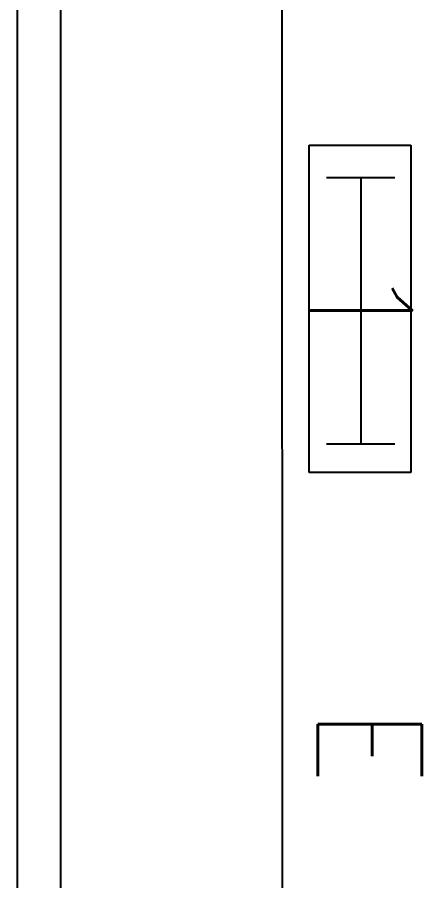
# Model space of a CAD drawing. Header units: inches. Extents: x 567429 to 582707, y 126347 to 133675.
# Drawn here: x 581788.5 to 581826, y 129152.5 to 129232.8 of the extents above; entities that cross this region are included whole.
import ezdxf

# ---------------------------------------------------------------- set-up
doc = ezdxf.new("R2010")
doc.units = ezdxf.units.IN
doc.header["$MEASUREMENT"] = 0
for name, color, linetype in [('BORD', 3, 'Continuous'), ('NURSE CALL WIRE', 4, 'Continuous'), ('SOCKET WIRE', 4, 'Continuous')]:
    doc.layers.add(name, color=color, linetype=linetype)
doc.styles.add('ROMANS', font='romans.shx')

# ---------------------------------------------------------------- blocks, each defined once
blk = doc.blocks.new('BOARD1')
at = {"layer": 'BORD'}
for p, q in [((-18.618, -49.016), (-18.618, -38.629)), ((-18.618, -38.629), (14.897, -38.629)), ((14.897, -38.629), (14.897, -49.016)), ((14.897, -49.016), (-18.618, -49.016))]:
    blk.add_line(p, q, dxfattribs=at)
at = {"layer": 'BORD', "color": 3}
for p, q in [((-15.295, -40.247), (-15.295, -47.268)), ((12.007, -40.247), (12.007, -47.268)), ((-15.295, -43.735), (12.007, -43.735))]:
    blk.add_line(p, q, dxfattribs=at)
at = {"layer": 'BORD', "color": 4}
blk.add_line((98.928, -51.778), (-77.345, -51.778), dxfattribs=at)
at = {"layer": 'BORD', "color": 2, "style": 'ROMANS', "width": 0.9}
blk.add_text('E', height=10.644, dxfattribs=at).set_placement((39.052, -48.149))
at = {"layer": 'BORD', "color": 2, "style": 'ROMANS'}
blk.add_text('1', height=10.644, dxfattribs=at).set_placement((-6.721, -49.129))

msp = doc.modelspace()

# ---------------------------------------------------------------- linework, layer by layer
at = {"layer": 'NURSE CALL WIRE'}
msp.add_line((581788.453, 129352.949), (581788.453, 129130.494), dxfattribs=at)
at = {"layer": 'SOCKET WIRE'}
msp.add_line((581792.457, 129352.95), (581792.457, 129128.343), dxfattribs=at)

# ---------------------------------------------------------------- block references
at = {"layer": 'BORD', "ltscale": 5, "xscale": 0.9077507259660533, "yscale": 0.9077507259660533, "zscale": 0.9077507259660533, "rotation": 270.0028855839087}
msp.add_blockref('BOARD1', (581860.09, 129203.999), dxfattribs=at)

doc.saveas('drawing.dxf')
